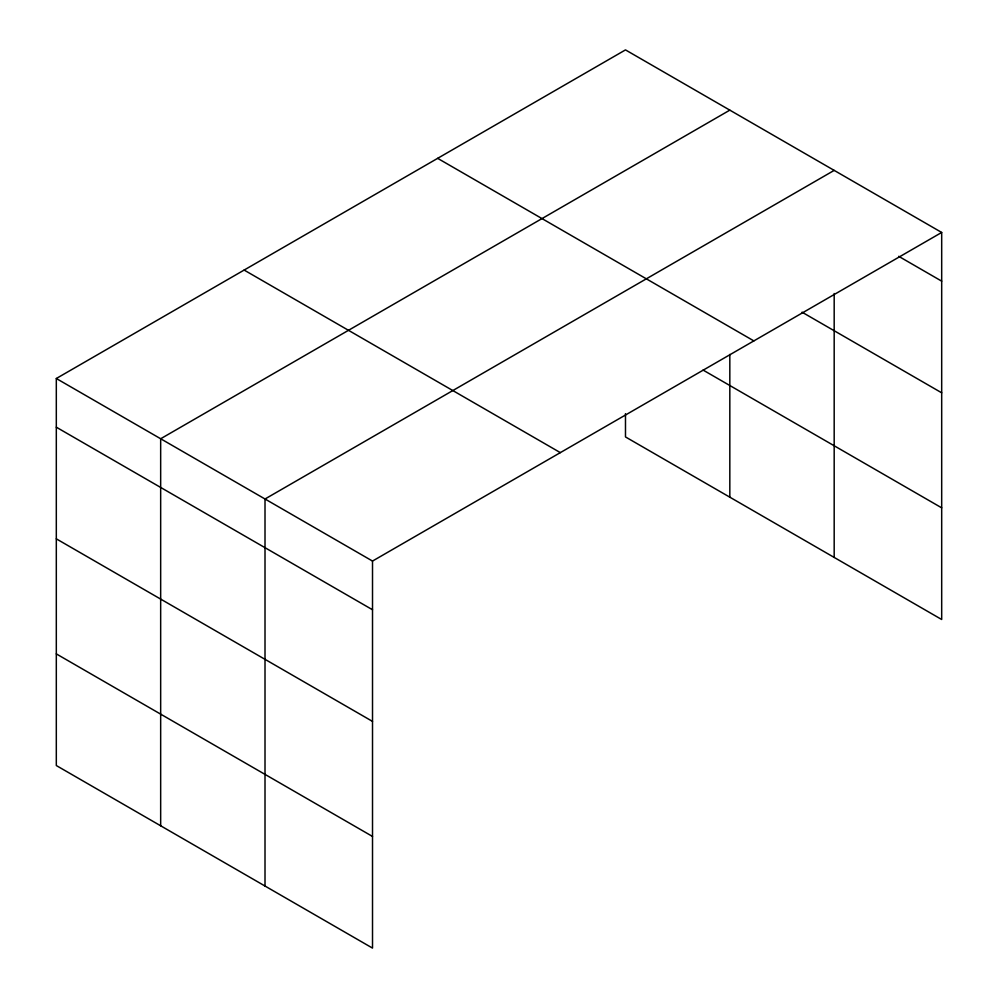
<?xml version="1.0" encoding="UTF-8"?>
<svg xmlns="http://www.w3.org/2000/svg" width="998" height="998" viewBox="0 0 998 998"><rect width="100%" height="100%" fill="white"/><g stroke="black" fill="none" stroke-linecap="round" stroke-linejoin="round"><path stroke-width="1.5" d="M941.688 232.459L372.516 561.063L372.516 948.1L56.312 765.541L56.312 378.504L625.484 49.9L941.688 232.459L941.688 619.496L625.484 436.937L625.484 413.671M729.825 110.142L160.666 438.758L160.666 825.783M834.178 170.384L265.006 499L265.006 886.024M898.687 256.311L941.688 281.149M802.068 312.187L941.688 392.8M437.66 158.345L753.864 340.904M703.079 370.071L941.688 507.832M244.136 270.071L560.34 452.63M56.312 378.504L372.516 561.063M56.312 427.194L372.516 609.753M56.312 538.845L372.516 721.404M56.312 653.89L372.516 836.449M834.178 293.512L834.178 557.42M729.825 354.427L729.825 497.179"/></g></svg>
